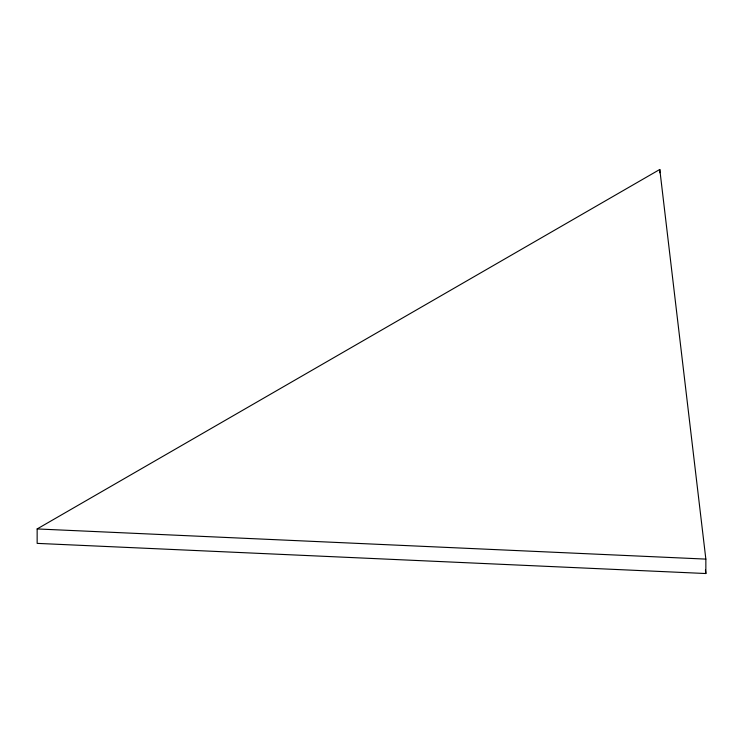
<?xml version="1.0" encoding="UTF-8"?>
<svg xmlns="http://www.w3.org/2000/svg" width="743" height="743" viewBox="0 0 743 743"><rect width="100%" height="100%" fill="white"/><g stroke="black" fill="none" stroke-linecap="round" stroke-linejoin="round"><path stroke-width="1.11" d="M37.15 528.942L659.784 169.469L705.85 559.107L705.85 573.531L37.15 543.374L37.15 528.942L705.85 559.107M705.441 570.076L705.85 573.531M659.784 169.469L659.784 172.794"/></g></svg>
